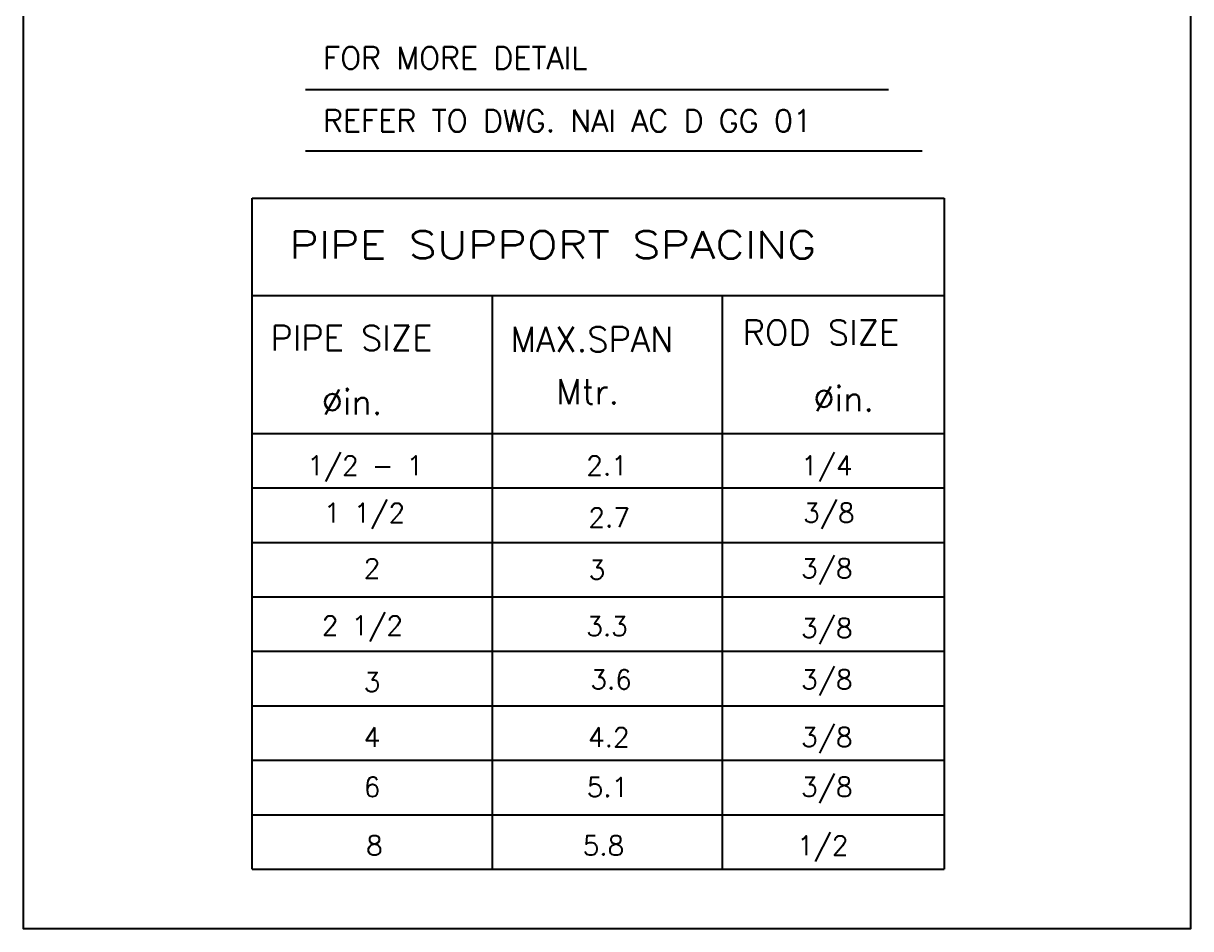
# Model space of a CAD drawing. Header units: millimetres. Extents: x 6 to 143847, y -192 to 53542.
# Drawn here: x 29491 to 41863, y -192 to 9404 of the extents above; entities that cross this region are included whole.
import ezdxf

# ---------------------------------------------------------------- set-up
doc = ezdxf.new("R2010")
doc.units = ezdxf.units.MM
for name, color, linetype in [('1', 7, 'Continuous'), ('MLEROY80', 2, 'Continuous'), ('Text', 50, 'Continuous')]:
    doc.layers.add(name, color=color, linetype=linetype)
doc.styles.add('ROMANC', font='romans.shx', dxfattribs={"width": 0.65, "height": 200})

msp = doc.modelspace()

# ---------------------------------------------------------------- linework, layer by layer
at = {"layer": '1'}
for p, q in [((31915, 438), (31915, 7552)), ((31915, 7552), (39251, 7552)), ((39251, 7552), (39251, 438)), ((31915, 6520), (39251, 6520)), ((34461, 6520), (34461, 438)), ((36899, 6520), (36899, 438)), ((31915, 5058), (39251, 5058))]:
    msp.add_line(p, q, dxfattribs=at)
at = {"layer": 'MLEROY80'}
msp.add_lwpolyline([(29491, 21580), (41863, 21580), (41863, -192), (29491, -192)], close=True, dxfattribs=at)
at = {"layer": 'Text'}
for p, q in [((32481, 8702), (38659, 8702)), ((32481, 8052), (39016, 8052)), ((31915, 4481), (39251, 4481)), ((31915, 3903), (39251, 3903)), ((31915, 3326), (39251, 3326)), ((31915, 2748), (39251, 2748)), ((31915, 2171), (39251, 2171)), ((31915, 1593), (39251, 1593)), ((31915, 1016), (39251, 1016)), ((31915, 438), (39251, 438))]:
    msp.add_line(p, q, dxfattribs=at)

# ---------------------------------------------------------------- texts
at = {"layer": 'Text', "style": 'ROMANC'}
for s, height, p in [('FOR MORE DETAIL ', 235.2, (32668, 8920)), ('REFER TO DWG. NAI AC D GG 01', 235.2, (32668, 8254)), ('PIPE SIZE', 263.4, (32110, 5938)), ('MAX.SPAN', 263.4, (34655, 5923)), ('ROD SIZE', 263.4, (37115, 5996)), ('Mtr.', 263.4, (35140, 5369)), ('%%Cin.', 263.4, (37864, 5293)), ('%%Cin.', 263.4, (32653, 5258)), ('1/2 - 1', 204.8, (32500, 4615)), ('1/4', 204.8, (37735, 4615)), ('2.1', 204.8, (35458, 4615)), ('1 1/2', 204.8, (32677, 4113)), ('3/8', 204.8, (37757, 4113)), ('2.7', 204.8, (35480, 4064)), ('2', 205, (33099, 3525)), ('3', 205, (35483, 3510)), ('3/8', 204.8, (37735, 3525)), ('2 1/2', 204.8, (32655, 2919)), ('3.3', 204.8, (35458, 2911)), ('3/8', 204.8, (37735, 2892)), ('3', 205, (33099, 2320)), ('3.6', 204.8, (35501, 2347)), ('3/8', 204.8, (37735, 2347)), ('3/8', 204.8, (37735, 1736)), ('4', 205, (33099, 1736)), ('4.2', 204.8, (35477, 1734)), ('6', 205, (33099, 1208)), ('5.1', 204.8, (35463, 1206)), ('3/8', 204.8, (37735, 1208)), ('8', 205, (33124, 588)), ('5.8', 204.8, (35420, 586)), ('1/2', 204.8, (37692, 588))]:
    msp.add_text(s, height=height, dxfattribs=at).set_placement(p)
at = {"layer": 'Text', "style": 'ROMANC', "width": 1.2}
msp.add_text('PIPE SUPPORT SPACING', height=289.77, dxfattribs=at).set_placement((32309, 6912))

doc.saveas('drawing.dxf')
